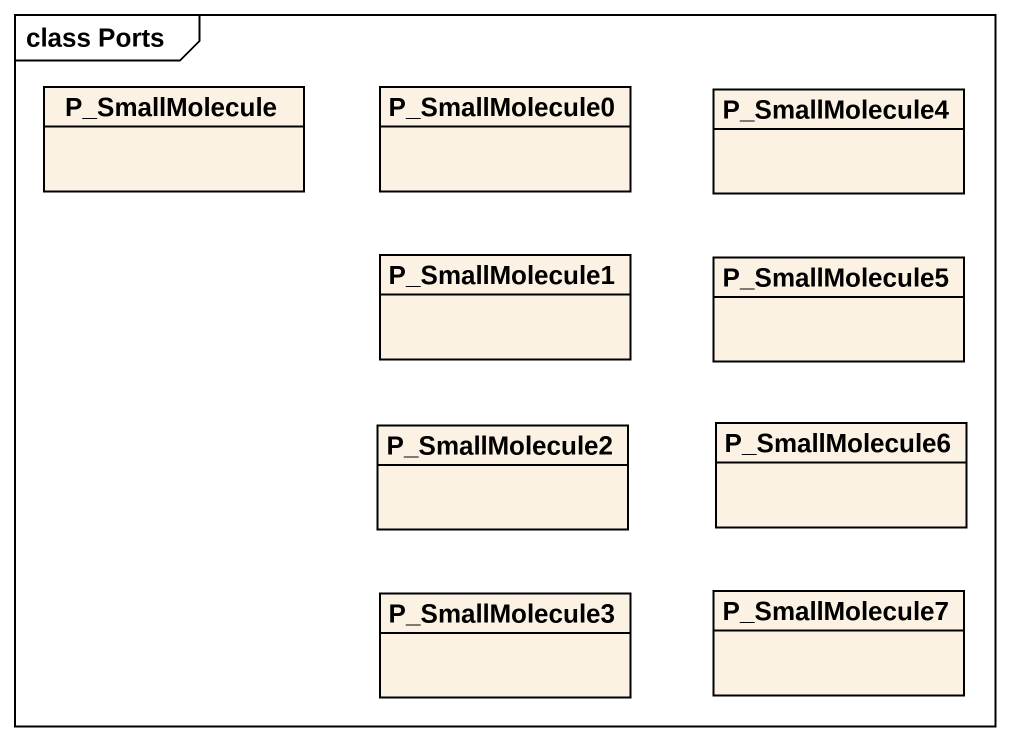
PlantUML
@startuml
mainframe class Ports
hide circle
hide empty members
class P_SmallMolecule
class P_SmallMolecule0
class P_SmallMolecule4
class P_SmallMolecule1
class P_SmallMolecule5
class P_SmallMolecule2
class P_SmallMolecule6
class P_SmallMolecule3
class P_SmallMolecule7
@enduml
